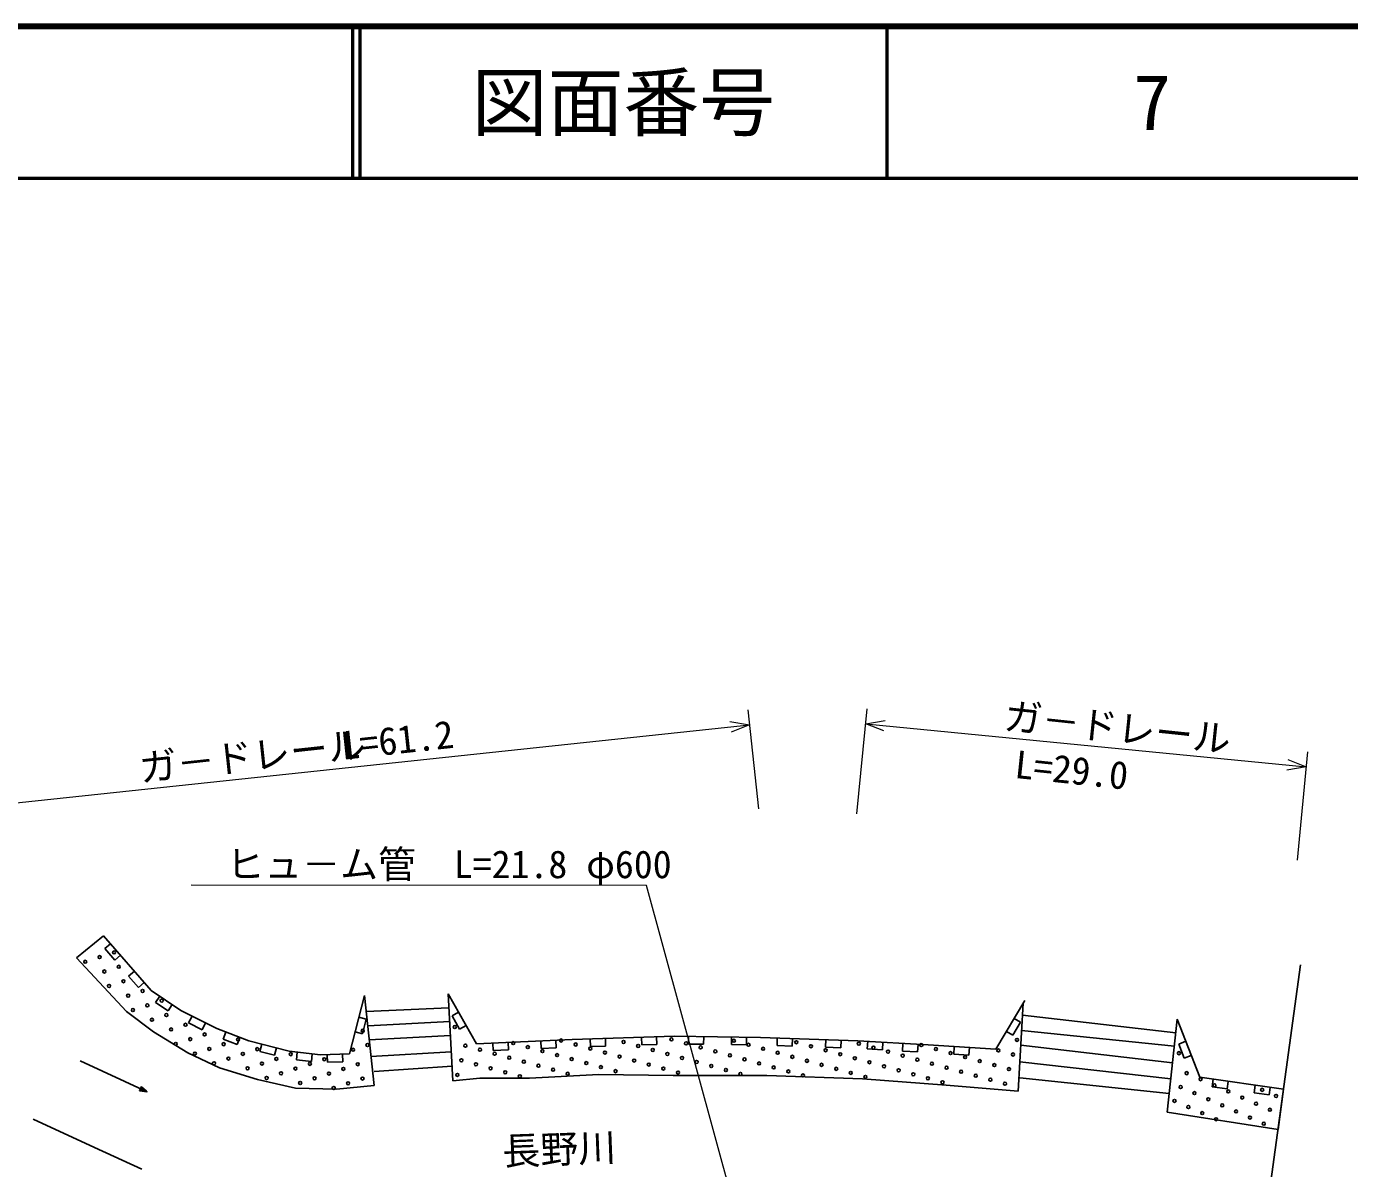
# Model space of a CAD drawing. Units: millimetres, scale not verified. Extents: x 40000 to 680000, y 20000 to 380000.
# Drawn here: x 487250 to 574517, y 304668 to 380000 of the extents above; entities that cross this region are included whole.
import ezdxf
from ezdxf.enums import TextEntityAlignment as Align

# ---------------------------------------------------------------- set-up
doc = ezdxf.new("R2010")
doc.units = ezdxf.units.MM
doc.header["$LTSCALE"] = 1000
for name, color, linetype, lineweight in [('S-BGD', 7, 'Continuous', 25), ('S-BMK-OTRS', 5, 'Continuous', 25), ('S-STR-HTXT', 7, 'Continuous', 13), ('S-TTL', 2, 'Continuous', 140), ('S-TTL-LINE', 7, 'Continuous', 50)]:
    doc.layers.add(name, color=color, linetype=linetype, lineweight=lineweight)
doc.layers.add('S-TTL-TXT', color=7, linetype='Continuous')
doc.styles.add('ＭＳ ゴシック', font='')
doc.styles.get('ＭＳ ゴシック').set_extended_font_data('MS Gothic')

msp = doc.modelspace()

# ---------------------------------------------------------------- linework, layer by layer
at = {"layer": 'S-BGD'}
for p, q in [((490561, 318576), (492332, 320027)), ((492332, 320027), (495483, 316414)), ((492792, 319500), (492415, 319172)), ((493853, 315033), (490561, 318576)), ((492415, 319172), (493072, 318418)), ((493072, 318418), (493449, 318747)), ((494367, 317694), (493990, 317365)), ((493990, 317365), (494647, 316612)), ((494647, 316612), (495024, 316940)), ((495483, 316414), (497430, 315103)), ((496042, 316037), (495763, 315623)), ((508548, 312230), (509541, 316089)), ((509541, 316089), (510176, 310140)), ((515065, 316193), (516941, 312899)), ((515376, 310456), (515065, 316193)), ((495763, 315623), (496592, 315064)), ((496592, 315064), (496871, 315479)), ((497430, 315103), (499802, 313898)), ((509654, 315030), (515115, 315277)), ((551179, 312531), (553092, 315753)), ((552986, 315576), (552665, 309769)), ((553092, 315753), (552986, 315576)), ((495623, 313687), (493853, 315033)), ((498170, 314726), (497944, 314281)), ((497944, 314281), (498835, 313828)), ((498835, 313828), (499062, 314274)), ((509653, 314519), (509169, 314644)), ((509404, 313551), (509653, 314519)), ((509756, 314077), (515165, 314360)), ((515756, 314981), (515322, 314733)), ((515322, 314733), (515816, 313865)), ((552310, 313457), (552821, 314317)), ((552821, 314317), (552391, 314572)), ((552943, 314792), (563058, 313628)), ((562480, 308384), (563156, 314510)), ((563156, 314510), (564642, 310685)), ((497889, 312305), (495623, 313687)), ((499802, 313898), (501926, 313082)), ((500398, 313669), (500218, 313202)), ((501152, 312844), (501331, 313311)), ((508920, 313676), (509404, 313551)), ((509854, 313156), (515214, 313443)), ((515816, 313865), (516250, 314112)), ((523244, 313180), (530003, 313390)), ((527814, 313322), (527829, 312822)), ((528828, 312853), (528813, 313353)), ((530003, 313390), (535669, 313317)), ((530919, 313378), (530913, 312878)), ((531913, 312865), (531919, 313365)), ((533752, 313341), (533746, 312842)), ((534746, 312829), (534752, 313329)), ((535669, 313317), (542078, 313102)), ((551880, 313713), (552310, 313457)), ((552886, 313770), (562961, 312747)), ((500218, 313202), (501152, 312844)), ((501926, 313082), (504582, 312408)), ((502770, 312868), (502647, 312384)), ((503616, 312138), (503739, 312622)), ((516941, 312899), (523244, 313180)), ((518017, 312947), (518040, 312448)), ((518040, 312448), (519038, 312492)), ((519038, 312492), (519016, 312992)), ((521169, 313088), (521191, 312588)), ((521191, 312588), (522190, 312633)), ((522190, 312633), (522168, 313132)), ((524434, 313217), (524450, 312717)), ((524450, 312717), (525449, 312748)), ((525449, 312748), (525434, 313248)), ((527829, 312822), (528828, 312853)), ((530913, 312878), (531913, 312865)), ((533746, 312842), (534746, 312829)), ((536772, 313280), (536755, 312780)), ((536755, 312780), (537754, 312747)), ((537754, 312747), (537771, 313246)), ((539976, 313172), (539959, 312673)), ((539959, 312673), (540959, 312639)), ((540959, 312639), (540975, 313139)), ((542078, 313102), (546717, 312817)), ((542739, 313061), (542708, 312562)), ((542708, 312562), (543706, 312501)), ((543706, 312501), (543737, 313000)), ((545058, 312919), (545028, 312420)), ((545028, 312420), (546025, 312358)), ((546025, 312358), (546056, 312857)), ((546717, 312817), (551179, 312531)), ((548449, 312706), (548417, 312207)), ((549415, 312143), (549447, 312642)), ((552833, 312813), (562840, 311648)), ((563718, 313063), (563252, 312882)), ((563252, 312882), (563614, 311950)), ((490802, 311765), (495219, 309736)), ((499978, 311313), (497889, 312305)), ((502647, 312384), (503616, 312138)), ((504582, 312408), (506636, 312160)), ((505113, 312344), (505053, 311848)), ((505053, 311848), (506045, 311728)), ((506045, 311728), (506105, 312224)), ((506636, 312160), (508548, 312230)), ((507092, 312176), (507111, 311677)), ((507111, 311677), (508110, 311714)), ((508110, 311714), (508091, 312213)), ((509971, 312059), (515272, 312376)), ((548417, 312207), (549415, 312143)), ((552772, 311712), (562724, 310595)), ((563614, 311950), (564080, 312131)), ((502492, 310532), (499978, 311313)), ((510193, 311059), (515324, 311419)), ((525009, 310878), (520440, 310632)), ((529895, 310805), (525009, 310878)), ((536093, 310802), (529895, 310805)), ((542396, 310587), (536093, 310802)), ((564642, 310685), (570165, 309894)), ((494832, 310090), (494698, 309799)), ((494698, 309799), (495219, 309736)), ((494838, 310054), (494729, 309818)), ((494729, 309818), (495165, 309761)), ((494843, 310018), (494760, 309837)), ((494760, 309837), (495110, 309786)), ((494849, 309983), (494790, 309856)), ((494790, 309856), (495056, 309811)), ((494855, 309947), (494821, 309875)), ((494821, 309875), (495001, 309836)), ((495219, 309736), (494832, 310090)), ((495165, 309761), (494838, 310054)), ((495110, 309786), (494843, 310018)), ((495056, 309811), (494849, 309983)), ((494860, 309912), (494852, 309893)), ((494852, 309893), (494929, 309869)), ((495001, 309836), (494855, 309947)), ((494929, 309869), (494860, 309912)), ((505006, 309965), (502492, 310532)), ((507697, 309893), (505006, 309965)), ((510176, 310140), (507697, 309893)), ((517147, 310633), (515376, 310456)), ((520440, 310632), (517147, 310633)), ((547920, 310160), (542396, 310587)), ((552665, 309769), (547920, 310160)), ((552768, 310647), (562616, 309615)), ((565528, 310558), (565457, 310063)), ((565457, 310063), (566446, 309921)), ((566446, 309921), (566517, 310416)), ((568289, 310162), (568218, 309668)), ((569208, 309526), (569279, 310021)), ((570165, 309894), (569801, 307244)), ((568218, 309668), (569208, 309526)), ((569801, 307244), (562480, 308384)), ((491735, 306047), (487682, 307919)), ((494859, 304619), (491735, 306047))]:
    msp.add_line(p, q, dxfattribs=at)
for centre in [(492078, 318614), (493029, 318924), (491128, 318304), (492388, 317664), (493339, 317974), (492698, 316713), (493649, 317023), (493959, 316073), (494909, 316383), (494269, 315123), (495219, 315433), (496169, 315743), (495529, 314482), (496480, 314793), (497740, 314152), (496790, 313842), (498050, 313202), (499000, 313512), (509434, 313762), (515500, 314001), (529790, 313190), (497100, 312892), (499310, 312562), (500261, 312872), (501211, 313182), (502471, 312542), (508793, 312502), (509744, 312812), (516200, 312772), (517164, 312508), (519356, 312943), (520320, 312678), (521284, 312414), (522513, 313113), (523477, 312849), (524441, 312584), (525405, 312320), (526633, 313019), (527597, 312755), (528561, 312490), (530754, 312925), (531718, 312660), (532682, 312396), (533910, 313095), (534874, 312831), (535838, 312566), (538031, 313001), (538995, 312737), (539959, 312472), (542151, 312907), (543115, 312643), (544079, 312378), (546272, 312813), (547235, 312549), (551356, 312455), (552584, 313154), (498360, 312252), (499620, 311611), (500571, 311922), (501521, 312232), (502781, 311591), (503732, 311901), (504682, 312212), (505942, 311571), (506893, 311881), (509103, 311551), (515935, 311808), (516899, 311544), (518128, 312243), (519092, 311979), (520056, 311714), (521020, 311450), (522248, 312149), (523212, 311885), (524176, 311620), (526369, 312055), (527333, 311791), (528297, 311526), (529525, 312226), (530489, 311961), (531453, 311697), (533646, 312131), (534610, 311867), (535574, 311602), (536802, 312302), (537766, 312037), (538730, 311773), (539694, 311508), (540923, 312208), (541887, 311943), (542851, 311679), (545043, 312114), (546007, 311849), (546971, 311585), (548199, 312284), (549163, 312020), (550127, 311755), (551091, 311491), (552320, 312190), (563265, 312277), (501831, 311281), (503092, 310641), (504042, 310951), (504992, 311261), (506253, 310621), (507203, 310931), (508153, 311241), (509414, 310601), (515671, 310844), (517863, 311279), (518827, 311015), (519791, 310750), (521984, 311185), (522948, 310921), (525140, 311356), (526104, 311091), (529261, 311262), (530225, 310997), (532417, 311432), (533381, 311167), (534345, 310903), (536538, 311338), (537502, 311073), (538466, 310809), (540658, 311244), (541622, 310979), (542586, 310715), (543814, 311414), (544778, 311150), (545742, 310885), (546706, 310621), (547935, 311320), (548899, 311056), (549863, 310791), (552055, 311226), (563777, 310959), (505302, 310311), (507513, 309981), (508463, 310291), (547670, 310356), (550827, 310527), (551791, 310262), (563374, 310045), (564691, 310557), (565606, 310154), (566521, 309751), (568753, 309860), (562971, 309130), (564288, 309642), (565203, 309239), (566118, 308836), (567436, 309348), (568351, 308945), (569668, 309457), (563885, 308727), (564800, 308324), (567033, 308433), (567948, 308030), (569265, 308542), (565715, 307921), (568862, 307627)]:
    msp.add_ellipse(centre, major_axis=(100, 0), ratio=0.999999, dxfattribs=at)
at = {"layer": 'S-BMK-OTRS'}
msp.add_line((567937, 293684), (571292, 318098), dxfattribs=at)
at = {"layer": 'S-STR-HTXT'}
for p, q in [((534825, 334933), (535524, 328384)), ((542023, 328069), (542699, 334999)), ((475986, 327653), (534931, 333939)), ((533652, 334155), (534931, 333939)), ((534931, 333939), (533726, 333459)), ((542602, 334004), (543879, 334231)), ((543811, 333535), (542602, 334004)), ((542602, 334004), (571657, 331170)), ((570447, 331639), (571657, 331170)), ((571754, 332165), (571056, 325007)), ((571657, 331170), (570379, 330943)), ((528139, 323337), (498104, 323349)), ((534440, 300312), (528139, 323337))]:
    msp.add_line(p, q, dxfattribs=at)
at = {"layer": 'S-TTL'}
msp.add_line((680000, 380000), (40000, 380000), dxfattribs=at)
at = {"layer": 'S-TTL-LINE'}
for p, q in [((508747, 380000), (508747, 370000)), ((509247, 380000), (509247, 370000)), ((543997, 380000), (543997, 370000)), ((40000, 370000), (680000, 370000))]:
    msp.add_line(p, q, dxfattribs=at)

# ---------------------------------------------------------------- texts
at = {"layer": 'S-STR-HTXT', "style": 'ＭＳ ゴシック'}
for s, rotation, p in [('ガ－ドレール', 353.977, (551602, 333092)), ('ガ－ドレール', 6.177, (494850, 329624)), ('L=61.2', 6.177, (508136, 331078)), ('L=29.0', 353.977, (552312, 329893)), ('ヒュ－ム管\u3000L=21.8 φ600', 359.977, (500438, 323280)), ('長野川', 2.177, (518697, 304341))]:
    msp.add_text(s, height=1833, rotation=rotation, dxfattribs=at).set_placement(p, align=Align.BOTTOM_LEFT)
at = {"layer": 'S-TTL-TXT', "style": 'ＭＳ ゴシック'}
for s, p in [('図面番号', (526622, 375000)), ('7', (561497, 375000))]:
    msp.add_text(s, height=3666, dxfattribs=at).set_placement(p, align=Align.MIDDLE_CENTER)

doc.saveas('drawing.dxf')
